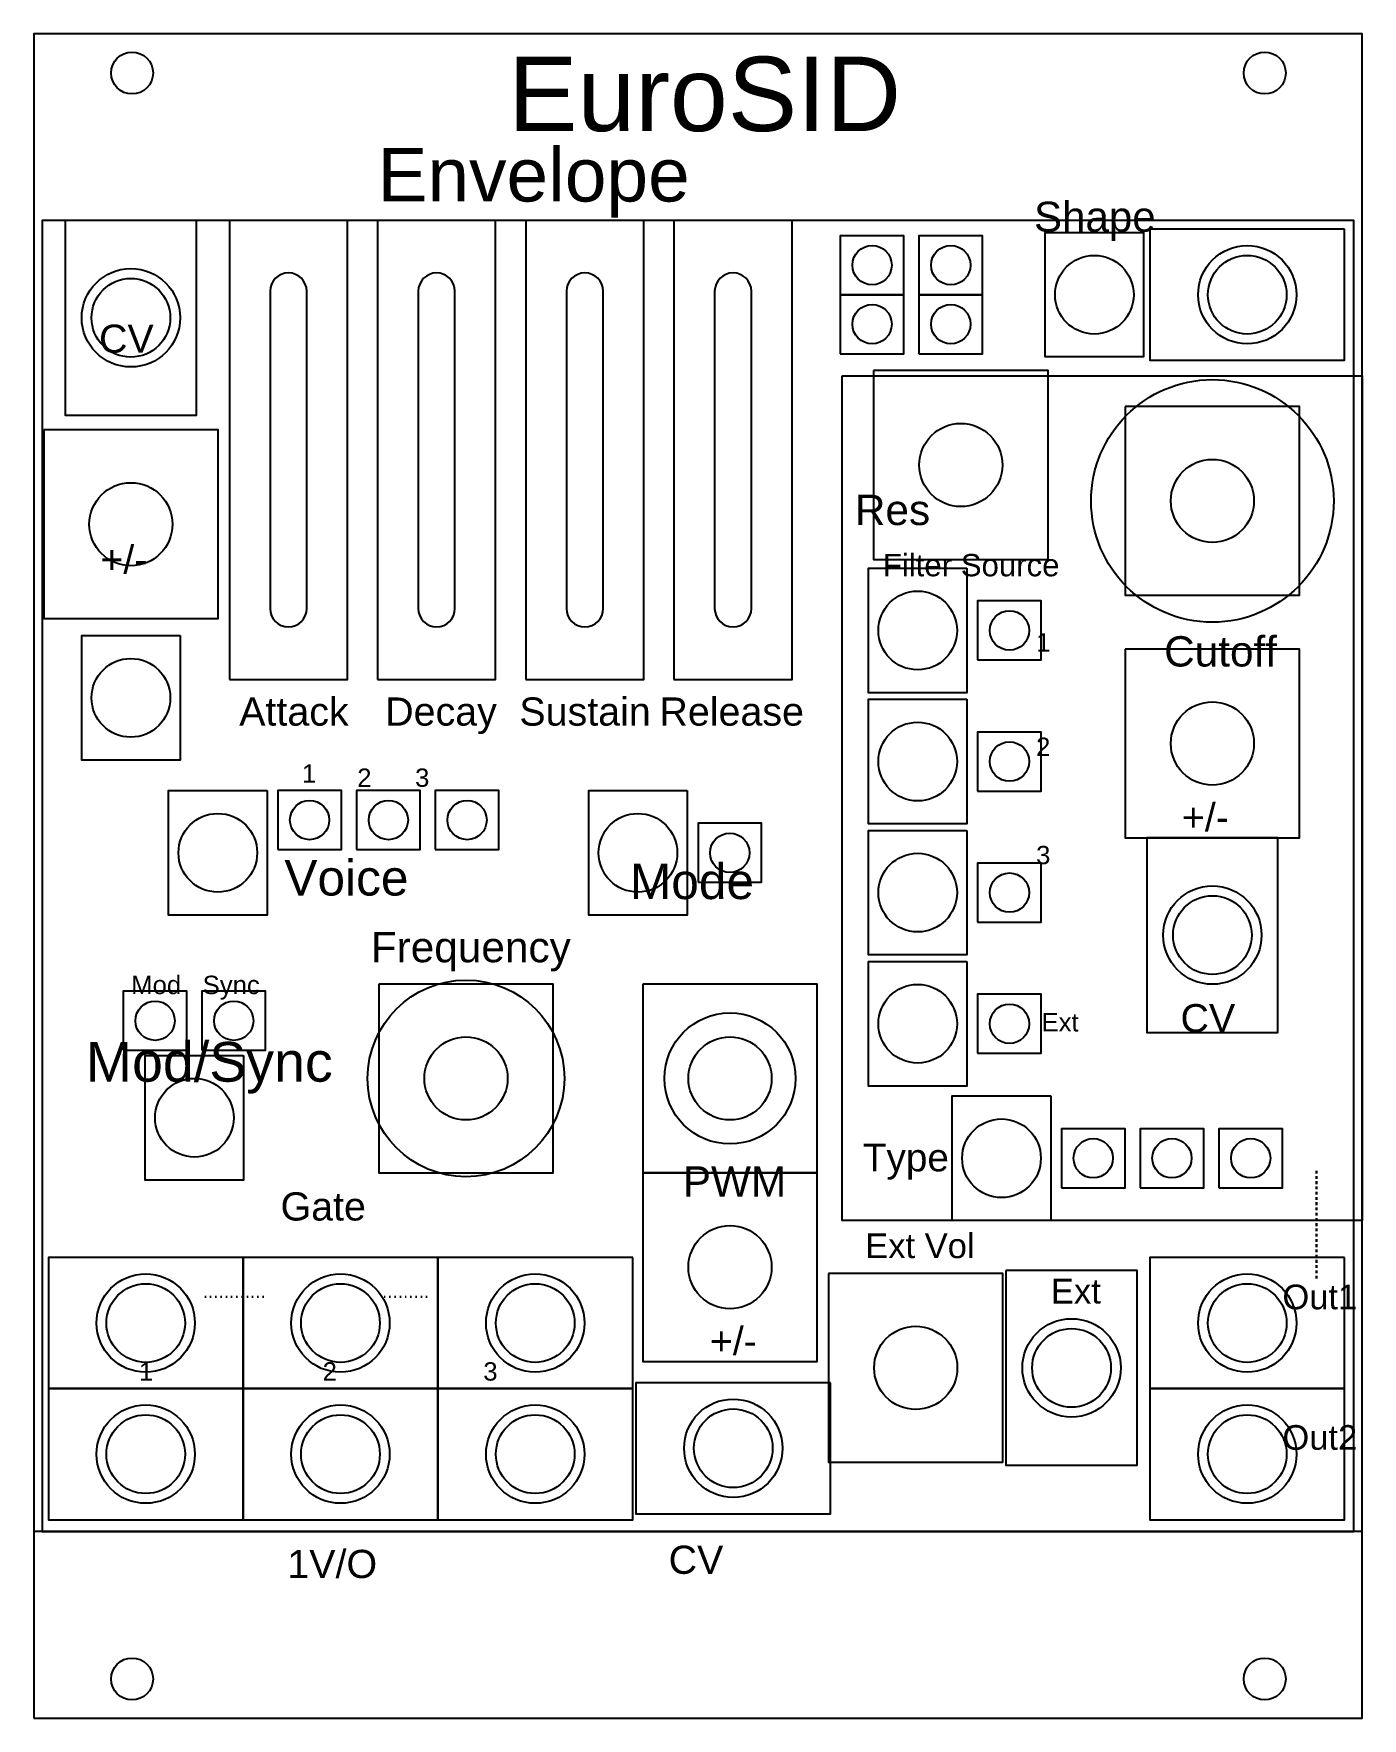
# Model space of a CAD drawing. Header units: millimetres. Extents: x -1 to 101, y -14 to 114.
import ezdxf

# ---------------------------------------------------------------- set-up
doc = ezdxf.new("R2010")
doc.units = ezdxf.units.MM
doc.linetypes.add('ACAD_ISO07W100', pattern=[3, 0, -3])
doc.layers.add('Dashed Lines', color=7, linetype='ACAD_ISO07W100', lineweight=30)
for name, color, linetype in [('Mounts', 4, 'Continuous'), ('Panel Outline', 6, 'Continuous'), ('PCB Component Size', 1, 'Continuous'), ('PCB Outline', 2, 'Continuous'), ('Text', 7, 'Continuous')]:
    doc.layers.add(name, color=color, linetype=linetype)
doc.styles.get("Standard").update_dxf_attribs({"font": 'Arial.ttf'})

msp = doc.modelspace()

# ---------------------------------------------------------------- linework, layer by layer
at = {"layer": 'Dashed Lines', "ltscale": 0.1}
for p, q in [((97.15, 27.51), (97.15, 19.3)), ((97.15, 19.3), (97.15, 27.51)), ((12.39, 17.9), (17.06, 17.9)), ((26.06, 17.9), (29.63, 17.9))]:
    msp.add_line(p, q, dxfattribs=at)
at = {"layer": 'Mounts'}
for centre, radius in [((91.88, 94.34), 3.75), ((6.76, 92.58), 3.75), ((89.22, 78.61), 9.25), ((89.22, 45.49), 3.75), ((32.31, 34.56), 7.5), ((52.44, 34.56), 5), ((7.89, 15.9), 3.75), ((22.74, 15.9), 3.75), ((37.59, 15.9), 3.75), ((91.88, 15.9), 3.75), ((78.48, 12.48), 3.75), ((7.89, 5.9), 3.75), ((22.74, 5.9), 3.75), ((37.59, 5.9), 3.75), ((52.69, 6.35), 3.75), ((91.88, 5.9), 3.75)]:
    msp.add_circle(centre, radius, dxfattribs=at)
at = {"layer": 'Panel Outline'}
msp.add_lwpolyline([(-0.65, -14.25), (100.65, -14.25), (100.65, 114.25), (-0.65, 114.25)], close=True, dxfattribs=at)
at = {"layer": 'Panel Outline', "ltscale": 0.1}
for points in [[(17.37, 94.6), (17.37, 70.4)], [(20.17, 70.4), (20.17, 94.6)], [(28.67, 94.6), (28.67, 70.4)], [(31.47, 70.4), (31.47, 94.6)], [(39.97, 94.6), (39.97, 70.4)], [(42.77, 70.4), (42.77, 94.6)], [(51.27, 94.6), (51.27, 70.4)], [(54.07, 70.4), (54.07, 94.6)]]:
    msp.add_lwpolyline(points, dxfattribs=at)
at = {"layer": 'Panel Outline'}
for centre, radius in [((6.85, 111.25), 1.6), ((93.21, 111.25), 1.6), ((63.27, 96.59), 1.5), ((69.27, 96.59), 1.5), ((80.22, 94.34), 3), ((91.88, 94.34), 3), ((6.76, 92.58), 3), ((63.27, 92.09), 1.5), ((69.27, 92.09), 1.5), ((70.04, 81.35), 3.17), ((89.22, 78.61), 3.17), ((6.76, 76.83), 3.17), ((66.75, 68.73), 3), ((73.75, 68.73), 1.5), ((6.76, 63.59), 3), ((89.22, 60.11), 3.17), ((66.75, 58.73), 3), ((73.75, 58.73), 1.5), ((20.39, 54.27), 1.5), ((26.39, 54.27), 1.5), ((32.39, 54.27), 1.5), ((13.39, 51.77), 3), ((45.42, 51.77), 3), ((52.42, 51.77), 1.5), ((66.75, 48.73), 3), ((73.75, 48.73), 1.5), ((89.22, 45.49), 3), ((66.75, 38.73), 3), ((8.6, 38.96), 1.5), ((14.6, 38.96), 1.5), ((73.75, 38.73), 1.5), ((32.31, 34.56), 3.17), ((52.44, 34.56), 3.17), ((11.6, 31.56), 3), ((73.14, 28.47), 3), ((80.14, 28.47), 1.5), ((86.14, 28.47), 1.5), ((92.14, 28.47), 1.5), ((52.44, 20.16), 3.17), ((7.89, 15.9), 3), ((22.74, 15.9), 3), ((37.59, 15.9), 3), ((91.88, 15.9), 3), ((66.6, 12.48), 3.17), ((78.48, 12.48), 3), ((52.69, 6.35), 3), ((7.89, 5.9), 3), ((22.74, 5.9), 3), ((37.59, 5.9), 3), ((91.88, 5.9), 3), ((6.85, -11.25), 1.6), ((93.21, -11.25), 1.6)]:
    msp.add_circle(centre, radius, dxfattribs=at)
at = {"layer": 'Panel Outline', "ltscale": 0.1}
for centre, start, end in [((18.77, 94.6), 0, 180), ((30.07, 94.6), 0, 180), ((41.37, 94.6), 0, 180), ((52.67, 94.6), 0, 180), ((18.77, 70.4), 180, 0), ((30.07, 70.4), 180, 0), ((41.37, 70.4), 180, 0), ((52.67, 70.4), 180, 0)]:
    msp.add_arc(centre, 1.4, start, end, dxfattribs=at)
at = {"layer": 'PCB Component Size', "ltscale": 0.1}
for points in [[(1.76, 100), (1.76, 85.15), (11.76, 85.15), (11.76, 100)], [(14.27, 65), (23.27, 65), (23.27, 100), (14.27, 100)], [(25.57, 65), (34.57, 65), (34.57, 100), (25.57, 100)], [(36.87, 65), (45.87, 65), (45.87, 100), (36.87, 100)], [(48.17, 65), (57.17, 65), (57.17, 100), (48.17, 100)], [(83.97, 99.09), (83.97, 89.59), (76.47, 89.59), (76.47, 99.09)], [(99.3, 99.34), (84.45, 99.34), (84.45, 89.34), (99.3, 89.34)], [(60.85, 94.34), (65.7, 94.34), (65.7, 98.84), (60.85, 98.84)], [(66.85, 94.34), (71.7, 94.34), (71.7, 98.84), (66.85, 98.84)], [(60.85, 89.84), (65.7, 89.84), (65.7, 94.34), (60.85, 94.34)], [(66.85, 89.84), (71.7, 89.84), (71.7, 94.34), (66.85, 94.34)], [(63.39, 88.55), (63.39, 74.15), (76.69, 74.15), (76.69, 88.55)], [(82.57, 85.81), (82.57, 71.41), (95.87, 71.41), (95.87, 85.81)], [(0.11, 84.03), (0.11, 69.63), (13.41, 69.63), (13.41, 84.03)], [(70.5, 73.48), (70.5, 63.98), (63, 63.98), (63, 73.48)], [(71.32, 66.48), (76.17, 66.48), (76.17, 70.98), (71.32, 70.98)], [(10.51, 68.34), (10.51, 58.84), (3.01, 58.84), (3.01, 68.34)], [(82.57, 67.31), (82.57, 52.91), (95.87, 52.91), (95.87, 67.31)], [(70.5, 63.48), (70.5, 53.98), (63, 53.98), (63, 63.48)], [(71.32, 56.48), (76.17, 56.48), (76.17, 60.98), (71.32, 60.98)], [(17.14, 56.52), (17.14, 47.02), (9.64, 47.02), (9.64, 56.52)], [(17.97, 52.02), (22.82, 52.02), (22.82, 56.52), (17.97, 56.52)], [(23.97, 52.02), (28.82, 52.02), (28.82, 56.52), (23.97, 56.52)], [(29.97, 52.02), (34.82, 52.02), (34.82, 56.52), (29.97, 56.52)], [(49.17, 56.52), (49.17, 47.02), (41.67, 47.02), (41.67, 56.52)], [(50, 49.52), (54.85, 49.52), (54.85, 54.02), (50, 54.02)], [(70.5, 53.48), (70.5, 43.98), (63, 43.98), (63, 53.48)], [(84.22, 52.91), (84.22, 38.06), (94.22, 38.06), (94.22, 52.91)], [(71.32, 46.48), (76.17, 46.48), (76.17, 50.98), (71.32, 50.98)], [(70.5, 43.48), (70.5, 33.98), (63, 33.98), (63, 43.48)], [(6.18, 36.71), (11.03, 36.71), (11.03, 41.21), (6.18, 41.21)], [(12.18, 36.71), (17.03, 36.71), (17.03, 41.21), (12.18, 41.21)], [(25.66, 41.76), (25.66, 27.36), (38.96, 27.36), (38.96, 41.76)], [(45.79, 41.76), (45.79, 27.36), (59.09, 27.36), (59.09, 41.76)], [(71.32, 36.48), (76.17, 36.48), (76.17, 40.98), (71.32, 40.98)], [(15.35, 36.31), (15.35, 26.81), (7.85, 26.81), (7.85, 36.31)], [(76.89, 33.22), (76.89, 23.72), (69.39, 23.72), (69.39, 33.22)], [(77.72, 26.22), (82.57, 26.22), (82.57, 30.72), (77.72, 30.72)], [(83.72, 26.22), (88.57, 26.22), (88.57, 30.72), (83.72, 30.72)], [(89.72, 26.22), (94.57, 26.22), (94.57, 30.72), (89.72, 30.72)], [(45.79, 27.36), (45.79, 12.96), (59.09, 12.96), (59.09, 27.36)], [(15.32, 20.9), (0.47, 20.9), (0.47, 10.9), (15.32, 10.9)], [(30.17, 20.9), (15.32, 20.9), (15.32, 10.9), (30.17, 10.9)], [(45.02, 20.9), (30.17, 20.9), (30.17, 10.9), (45.02, 10.9)], [(99.3, 20.9), (84.45, 20.9), (84.45, 10.9), (99.3, 10.9)], [(59.95, 19.68), (59.95, 5.28), (73.25, 5.28), (73.25, 19.68)], [(73.48, 19.91), (73.48, 5.06), (83.48, 5.06), (83.48, 19.91)], [(15.32, 10.9), (0.47, 10.9), (0.47, 0.9), (15.32, 0.9)], [(30.17, 10.9), (15.32, 10.9), (15.32, 0.9), (30.17, 0.9)], [(45.02, 10.9), (30.17, 10.9), (30.17, 0.9), (45.02, 0.9)], [(60.11, 11.35), (45.26, 11.35), (45.26, 1.35), (60.11, 1.35)], [(99.3, 10.9), (84.45, 10.9), (84.45, 0.9), (99.3, 0.9)]]:
    msp.add_lwpolyline(points, close=True, dxfattribs=at)
at = {"layer": 'PCB Outline'}
msp.add_line((100.65, 0), (-0.65, 0), dxfattribs=at)
at = {"layer": 'PCB Outline', "ltscale": 0.1}
msp.add_lwpolyline([(0, 0), (100, 0), (100, 100), (0, 100)], close=True, dxfattribs=at)
at = {"layer": 'Text'}
msp.add_lwpolyline([(60.98, 88.14), (100.65, 88.14), (100.65, 23.73), (60.98, 23.73)], close=True, dxfattribs=at)

# ---------------------------------------------------------------- texts
at = {"layer": 'Dashed Lines'}
msp.add_text('EuroSID', height=5.676, dxfattribs=at).set_placement((35.52, 106.82))
at = {"layer": 'Text', "ltscale": 0.1}
for s, height, p in [('Envelope', 4.088, (25.56, 101.45)), ('Mod/Sync', 3.032, (3.32, 34.31)), ('Type', 2.113, (62.57, 27.47))]:
    msp.add_text(s, height=height, dxfattribs=at).set_placement(p)
at = {"layer": 'Text'}
for s, height, p in [('Shape', 2.297, (75.62, 99.14)), ('CV', 2.15, (4.33, 89.91)), ('Res', 2.311, (61.96, 76.77)), ('+/-', 2.15, (4.43, 73.07)), ('Filter Source', 1.7018, (64.09, 72.86)), ('1', 1.4, (75.79, 67.12)), ('Cutoff', 2.311, (85.54, 65.98)), ('Attack', 2.15, (15.02, 61.47)), ('Decay', 2.15, (26.15, 61.47)), ('Sustain', 2.15, (36.38, 61.47)), ('Release', 2.15, (47.06, 61.47)), ('2', 1.4, (75.78, 59.16)), ('1', 1.4, (19.8, 57.12)), ('2', 1.4, (24.02, 56.8)), ('3', 1.4, (28.43, 56.8)), ('+/-', 2.15, (86.89, 53.41)), ('3', 1.4, (75.78, 50.9)), ('Voice', 2.709, (18.46, 48.51)), ('Mode', 2.709, (44.81, 48.24)), ('Frequency', 2.311, (25.05, 43.42)), ('Mod', 1.404, (6.78, 40.99)), ('Sync', 1.404, (12.23, 40.99)), ('CV', 2.15, (86.79, 38.08)), ('Ext', 1.404, (76.19, 38.14)), ('PWM', 2.311, (48.84, 25.54)), ('Gate', 2.15, (18.17, 23.72)), ('Ext Vol', 1.884, (62.75, 20.85)), ('Ext', 1.884, (76.91, 17.39)), ('Out1', 1.884, (94.56, 16.95)), ('+/-', 2.15, (50.9, 13.46)), ('1', 1.4, (7.38, 11.51)), ('2', 1.4, (21.38, 11.51)), ('3', 1.4, (33.63, 11.51)), ('Out2', 1.884, (94.56, 6.23)), ('CV', 2.15, (47.76, -3.23)), ('1V/O', 2.15, (18.69, -3.55))]:
    msp.add_text(s, height=height, dxfattribs=at).set_placement(p)

doc.saveas('drawing.dxf')
